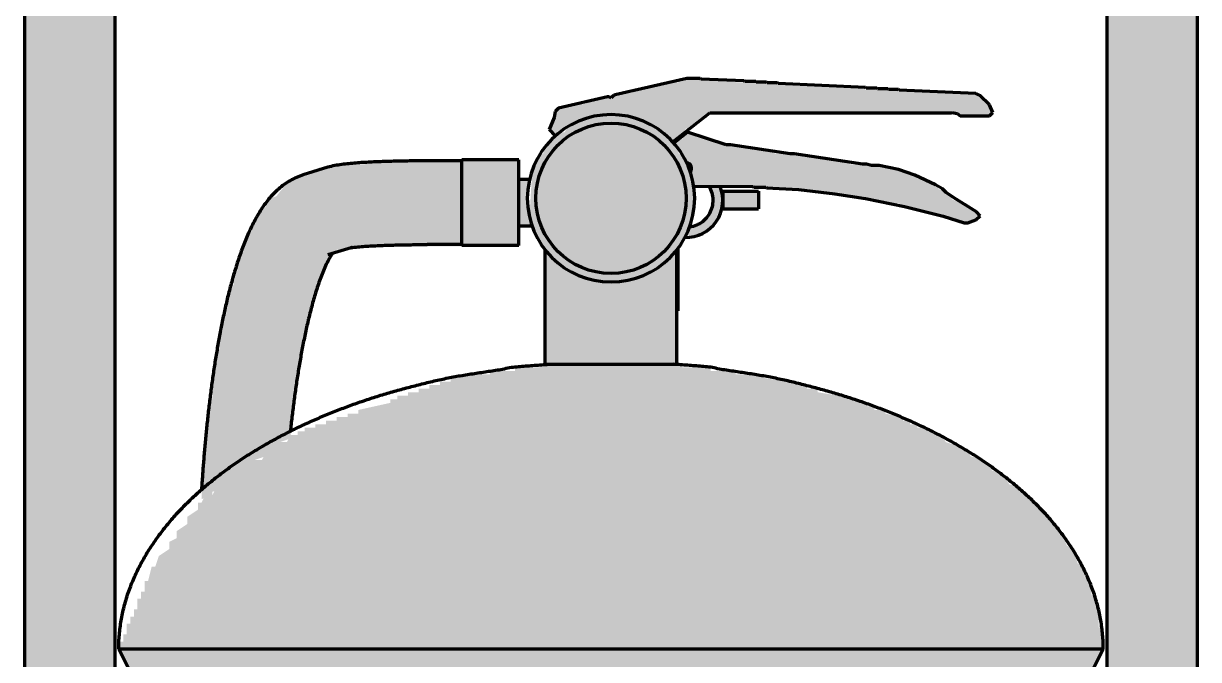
# Model space of a CAD drawing. Header units: millimetres. Extents: x 0 to 420, y 0 to 297.
# Drawn here: x 76.5 to 109.5, y 213.14 to 231 of the extents above; entities that cross this region are included whole.
import ezdxf

# ---------------------------------------------------------------- set-up
doc = ezdxf.new("R2010")
doc.units = ezdxf.units.MM
doc.layers.add('01-VISIBLE', color=7, linetype='CONTINUOUS', lineweight=70)
doc.layers.add('13-GRAFICA', color=30, linetype='CONTINUOUS', lineweight=18)

msp = doc.modelspace()

# ---------------------------------------------------------------- hatches: boundary and pattern name
at = {"layer": '13-GRAFICA', "true_color": 0xb21820}
h = msp.add_hatch(color=7, dxfattribs=at)
h.dxf.hatch_style = 1
h.paths.add_polyline_path([(76.5, 200.25), (76.5, 250.95), (76.6, 250.95), (76.6, 251.75), (76.7, 251.75), (76.8, 253.15), (76.9, 253.15), (76.9, 253.35), (77, 253.35), (77, 253.65), (77.1, 253.65), (77.1, 253.85), (77.2, 253.85), (77.2, 254.15), (77.3, 254.15), (77.3, 254.35), (77.4, 254.35), (77.4, 254.65), (77.5, 254.65), (77.5, 254.85), (77.6, 254.85), (77.6, 255.15), (77.7, 255.15), (77.8, 255.45), (78.1, 255.65), (78.1, 255.85), (78.2, 255.85), (78.3, 256.15), (78.6, 256.35), (78.6, 256.55), (78.9, 256.75), (78.9, 256.95), (79, 256.95), (79.5, 257.55), (79.7, 257.55), (80.2, 258.15), (80.4, 258.15), (80.8, 258.65), (81, 258.65), (81.1, 258.85), (81.3, 258.85), (81.3, 258.95), (81.5, 258.95), (81.5, 259.05), (81.7, 259.05), (81.7, 259.15), (82.3, 259.35), (82.4, 259.55), (82.6, 259.55), (82.6, 259.65), (82.8, 259.65), (82.8, 259.75), (83, 259.75), (83, 259.85), (83.7, 259.95), (83.7, 260.05), (84, 260.05), (84, 260.15), (84.3, 260.15), (84.3, 260.25), (84.6, 260.25), (84.6, 260.35), (85, 260.35), (85, 260.45), (85.3, 260.45), (85.3, 260.55), (86.3, 260.55), (86.3, 260.65), (87.3, 260.65), (87.3, 260.75), (98.7, 260.75), (98.7, 260.65), (100.7, 260.55), (100.7, 260.45), (101, 260.45), (101, 260.35), (101.4, 260.35), (101.4, 260.25), (101.7, 260.25), (101.7, 260.15), (102, 260.15), (102, 260.05), (102.3, 260.05), (102.3, 259.95), (103, 259.85), (103, 259.75), (103.6, 259.55), (103.7, 259.35), (103.9, 259.35), (103.9, 259.25), (104.1, 259.25), (104.1, 259.15), (104.3, 259.15), (104.3, 259.05), (104.9, 258.85), (105, 258.65), (105.2, 258.65), (105.6, 258.15), (105.8, 258.15), (106.3, 257.55), (106.5, 257.55), (106.5, 257.45), (107.1, 256.95), (107.1, 256.75), (107.4, 256.55), (107.4, 256.35), (107.7, 256.15), (107.7, 255.95), (107.9, 255.85), (107.9, 255.65), (108, 255.65), (108, 255.55), (108.2, 255.45), (108.2, 255.25), (108.4, 255.15), (108.4, 254.85), (108.5, 254.85), (108.5, 254.65), (108.6, 254.65), (108.6, 254.35), (108.7, 254.35), (108.8, 253.85), (108.9, 253.85), (108.9, 253.65), (109, 253.65), (109, 253.35), (109.1, 253.35), (109.1, 253.15), (109.2, 253.15), (109.2, 252.45), (109.3, 252.45), (109.3, 251.75), (109.4, 251.75), (109.4, 250.95), (109.5, 250.95), (109.5, 200.25), (109.3, 200.25), (109.2, 200.05), (109, 200.05), (108.9, 199.85), (108.7, 199.85), (108.6, 199.65), (108.4, 199.65), (108.3, 199.45), (108.1, 199.45), (108, 199.25), (107.8, 199.25), (107.7, 199.05), (107.5, 199.05), (107.4, 198.85), (107.2, 198.85), (107.2, 192.75), (106.8, 192.75), (106.8, 198.85), (106.9, 198.85), (106.9, 251.35), (106.8, 251.35), (106.7, 252.55), (106.6, 252.55), (106.6, 252.85), (106.5, 252.85), (106.5, 253.05), (106.4, 253.05), (106.4, 253.35), (106.3, 253.35), (106.3, 253.55), (106.2, 253.55), (106.1, 254.05), (105.8, 254.25), (105.8, 254.45), (105.7, 254.45), (105.6, 254.75), (105.3, 254.95), (105.3, 255.15), (105.2, 255.15), (104.5, 255.95), (104.3, 255.95), (103.8, 256.55), (103.6, 256.55), (103.6, 256.65), (103.2, 256.75), (103.1, 256.95), (102.9, 256.95), (102.9, 257.05), (102.7, 257.05), (102.7, 257.15), (102.5, 257.15), (102.5, 257.25), (102.3, 257.25), (102.3, 257.35), (102.1, 257.35), (102.1, 257.45), (101.9, 257.45), (101.9, 257.55), (101.6, 257.55), (101.6, 257.65), (101.2, 257.65), (101.2, 257.75), (100.9, 257.75), (100.9, 257.85), (100.6, 257.85), (100.6, 257.95), (100.2, 257.95), (100.2, 258.05), (98.3, 258.15), (98.3, 258.25), (87.7, 258.25), (87.7, 258.15), (85.8, 258.05), (85.8, 257.95), (85.4, 257.95), (85.4, 257.85), (85.1, 257.85), (85.1, 257.75), (84.8, 257.75), (84.8, 257.65), (84.1, 257.55), (84.1, 257.45), (83.9, 257.45), (83.9, 257.35), (83.7, 257.35), (83.7, 257.25), (83.5, 257.25), (83.5, 257.15), (82.9, 256.95), (82.8, 256.75), (82.2, 256.55), (81.7, 255.95), (81.5, 255.95), (81.5, 255.85), (80.7, 255.15), (80.7, 254.95), (80.4, 254.75), (80.4, 254.55), (80.2, 254.45), (80.2, 254.25), (79.9, 254.05), (79.8, 253.55), (79.7, 253.55), (79.7, 253.35), (79.6, 253.35), (79.6, 253.05), (79.5, 253.05), (79.5, 252.85), (79.4, 252.85), (79.3, 252.15), (79.2, 252.15), (79.2, 251.35), (79.1, 251.35), (79.1, 198.85), (79.2, 198.85), (79.2, 192.75), (78.8, 192.75), (78.8, 198.85), (78.6, 198.85), (78.5, 199.05), (78.3, 199.05), (78.2, 199.25), (78, 199.25), (77.9, 199.45), (77.7, 199.45), (77.6, 199.65), (77.4, 199.65), (77.3, 199.85), (77.1, 199.85), (77, 200.05), (76.8, 200.05), (76.7, 200.25)])
h = msp.add_hatch(color=7, dxfattribs=at)
h.dxf.hatch_style = 1
h.paths.add_polyline_path([(94.9, 227.75), (94.7, 227.65), (94.7, 227.75), (94.6, 227.75), (94.5, 227.95), (94.3, 227.95), (94.2, 228.15), (94, 228.15), (94, 228.25), (93.8, 228.25), (93.8, 228.35), (93.4, 228.35), (93.4, 228.45), (92.2, 228.35), (92.2, 228.25), (91.8, 228.15), (91.8, 228.05), (91.5, 227.95), (91.5, 227.85), (91.3, 227.95), (91.3, 228.25), (91.4, 228.25), (91.4, 228.55), (91.5, 228.55), (91.5, 228.65), (92.3, 228.75), (92.3, 228.85), (92.7, 228.85), (92.7, 228.95), (93.1, 228.95), (93.1, 229.05), (93.6, 229.05), (93.6, 229.15), (94, 229.15), (94, 229.25), (94.4, 229.25), (94.4, 229.35), (94.9, 229.35), (94.9, 229.45), (96.5, 229.45), (96.5, 229.35), (98.1, 229.35), (98.1, 229.25), (100.1, 229.25), (100.1, 229.15), (103.3, 229.05), (103.3, 228.95), (103.7, 228.65), (103.7, 228.45), (95.7, 228.45), (95.7, 228.35), (95.5, 228.35), (95.3, 228.05), (95.1, 228.05)])
at = {"layer": '13-GRAFICA', "true_color": 0xffffff}
h = msp.add_hatch(color=7, dxfattribs=at)
h.dxf.hatch_style = 1
h.paths.add_polyline_path([(90.7, 225.45), (90.8, 227.05), (90.9, 227.05), (90.9, 227.25), (91.1, 227.35), (91.1, 227.55), (91.2, 227.55), (91.5, 227.95), (91.7, 227.95), (91.8, 228.15), (92, 228.15), (92, 228.25), (92.2, 228.25), (92.2, 228.35), (93.4, 228.45), (93.4, 228.35), (93.8, 228.35), (93.8, 228.25), (94.2, 228.15), (94.3, 227.95), (94.5, 227.95), (94.5, 227.85), (94.9, 227.55), (94.9, 227.35), (95.1, 227.25), (95.2, 226.75), (95.3, 226.75), (95.3, 225.45), (95.2, 225.45), (95.2, 225.15), (95.1, 225.15), (95, 224.75), (94.9, 224.75), (94.4, 224.15), (94.2, 224.15), (94.1, 223.95), (93.8, 223.95), (93.8, 223.85), (93.5, 223.85), (93.5, 223.75), (92.5, 223.75), (92.5, 223.85), (91.9, 223.95), (91.8, 224.15), (91.6, 224.15), (91.6, 224.25), (91, 224.75), (91, 224.95), (90.9, 224.95), (90.9, 225.15), (90.8, 225.15), (90.8, 225.45)])
at = {"layer": '13-GRAFICA', "true_color": 0xb21820}
h = msp.add_hatch(color=7, dxfattribs=at)
h.dxf.hatch_style = 1
h.paths.add_polyline_path([(95.3, 226.75), (95.2, 226.75), (95.3, 226.95), (95.1, 227.05), (95.1, 227.25), (95, 227.25), (94.9, 227.55), (94.8, 227.55), (94.8, 227.75), (95, 227.75), (95.1, 227.95), (95.6, 227.85), (95.6, 227.75), (95.9, 227.75), (95.9, 227.65), (96.2, 227.65), (96.2, 227.55), (97, 227.55), (97, 227.45), (97.6, 227.45), (97.6, 227.35), (98.4, 227.35), (98.4, 227.25), (99.1, 227.25), (99.1, 227.15), (99.7, 227.15), (99.7, 227.05), (101.1, 226.95), (101.1, 226.85), (101.4, 226.85), (101.4, 226.75), (101.6, 226.75), (101.6, 226.65), (101.8, 226.65), (101.8, 226.55), (102.1, 226.55), (102.2, 226.35), (102.4, 226.35), (102.6, 226.05), (103, 225.95), (103, 225.85), (103.3, 225.75), (103.4, 225.55), (103.3, 225.55), (103.3, 225.45), (102.6, 225.45), (102.6, 225.55), (101.9, 225.65), (101.9, 225.75), (101.5, 225.75), (101.5, 225.85), (101.1, 225.85), (101.1, 225.95), (100.6, 225.95), (100.6, 226.05), (100.1, 226.05), (100.1, 226.15), (99.4, 226.15), (99.4, 226.25), (98.6, 226.25), (98.6, 226.35), (95.3, 226.45)])
at = {"layer": '13-GRAFICA', "true_color": 0x202020}
h = msp.add_hatch(color=7, dxfattribs=at)
h.dxf.hatch_style = 1
h.paths.add_polyline_path([(81.8, 217.75), (81.5, 217.65), (81.6, 219.65), (81.7, 219.65), (81.7, 220.45), (81.8, 220.45), (81.9, 221.85), (82, 221.85), (82, 222.35), (82.1, 222.35), (82.1, 222.85), (82.2, 222.85), (82.2, 223.35), (82.3, 223.35), (82.3, 223.65), (82.4, 223.65), (82.4, 224.05), (82.5, 224.05), (82.7, 224.95), (82.8, 224.95), (82.8, 225.15), (82.9, 225.15), (83.1, 225.75), (83.3, 225.85), (83.3, 226.05), (83.6, 226.15), (84, 226.65), (84.5, 226.75), (84.5, 226.85), (84.8, 226.85), (84.8, 226.95), (85.2, 226.95), (85.2, 227.05), (86.1, 227.05), (86.1, 227.15), (88.8, 227.15), (88.8, 224.75), (85.7, 224.75), (85.7, 224.65), (85.3, 224.65), (85.3, 224.55), (85.1, 224.45), (84.9, 223.85), (84.8, 223.85), (84.8, 223.55), (84.7, 223.55), (84.7, 223.25), (84.6, 223.25), (84.6, 222.85), (84.5, 222.85), (84.5, 222.45), (84.4, 222.45), (84.3, 221.35), (84.2, 221.35), (84.2, 220.75), (84.1, 220.75), (84, 219.35), (83.7, 219.25), (83.5, 218.95), (83.3, 218.95), (83.3, 218.85), (83, 218.75), (82.8, 218.45), (82.6, 218.45), (82.5, 218.25), (82.3, 218.25), (82.1, 217.95), (81.8, 217.85)])
at = {"layer": '13-GRAFICA', "true_color": 0xcba23e}
h = msp.add_hatch(color=7, dxfattribs=at)
h.dxf.hatch_style = 1
h.paths.add_polyline_path([(88.8, 224.75), (88.8, 227.15), (90.4, 227.15), (90.4, 224.75)])
h = msp.add_hatch(color=7, dxfattribs=at)
h.dxf.hatch_style = 1
h.paths.add_polyline_path([(90.4, 225.35), (90.4, 226.65), (90.7, 226.65), (90.7, 225.45), (90.8, 225.45), (90.8, 225.35)])
at = {"layer": '13-GRAFICA', "true_color": 0xd6d9de}
h = msp.add_hatch(color=7, dxfattribs=at)
h.dxf.hatch_style = 1
h.paths.add_polyline_path([(95.1, 225.15), (95.8, 225.65), (95.8, 225.95), (95.9, 225.95), (95.8, 226.45), (96.1, 226.45), (96.1, 225.65), (96, 225.65), (96, 225.45), (95.9, 225.45), (95.7, 225.15), (95.5, 225.15), (95.5, 225.05), (95.1, 225.05)])
at = {"layer": '13-GRAFICA', "true_color": 0xffd200}
h = msp.add_hatch(color=7, dxfattribs=at)
h.dxf.hatch_style = 1
h.paths.add_polyline_path([(96.1, 225.75), (96.1, 226.25), (97.1, 226.25), (97.1, 225.75)])
at = {"layer": '13-GRAFICA', "true_color": 0xb21820}
h = msp.add_hatch(color=7, dxfattribs=at)
h.dxf.hatch_style = 1
h.paths.add_polyline_path([(94.9, 221.45), (91.1, 221.45), (91.1, 224.65), (91.2, 224.65), (91.6, 224.15), (91.8, 224.15), (91.9, 223.95), (92.2, 223.95), (92.2, 223.85), (92.5, 223.85), (92.5, 223.75), (93.5, 223.75), (93.5, 223.85), (94.1, 223.95), (94.2, 224.15), (94.4, 224.15), (94.4, 224.25), (94.9, 224.65)])
h = msp.add_hatch(color=7, dxfattribs=at)
h.dxf.hatch_style = 1
h.paths.add_polyline_path([(79.4, 212.85), (79.3, 213.25), (79.2, 213.25), (79.2, 213.65), (79.3, 213.65), (79.3, 213.85), (79.4, 213.85), (79.4, 214.15), (79.5, 214.15), (79.5, 214.35), (79.6, 214.35), (79.6, 214.55), (79.7, 214.55), (79.7, 214.85), (79.8, 214.85), (79.8, 215.05), (79.9, 215.05), (79.9, 215.35), (80, 215.35), (80.1, 215.75), (80.2, 215.75), (80.3, 216.05), (80.6, 216.25), (80.6, 216.45), (80.8, 216.55), (80.8, 216.75), (81.1, 216.95), (81.1, 217.15), (81.4, 217.35), (81.4, 217.55), (81.5, 217.55), (81.6, 217.75), (81.8, 217.75), (81.9, 217.95), (82.1, 217.95), (82.3, 218.25), (82.5, 218.25), (82.6, 218.45), (82.8, 218.45), (83, 218.75), (83.2, 218.75), (83.3, 218.95), (83.5, 218.95), (83.7, 219.25), (83.9, 219.25), (84, 219.45), (84.2, 219.45), (84.2, 219.55), (84.4, 219.55), (84.4, 219.65), (84.7, 219.65), (84.7, 219.75), (85, 219.75), (85, 219.85), (85.3, 219.85), (85.3, 219.95), (85.6, 219.95), (85.6, 220.05), (85.9, 220.05), (85.9, 220.15), (86.8, 220.35), (86.8, 220.45), (87, 220.45), (87, 220.55), (87.3, 220.55), (87.3, 220.65), (87.6, 220.65), (87.6, 220.75), (87.9, 220.75), (87.9, 220.85), (88.2, 220.85), (88.2, 220.95), (88.5, 220.95), (88.5, 221.05), (88.8, 221.05), (88.8, 221.15), (89.6, 221.15), (89.6, 221.25), (90.3, 221.25), (90.3, 221.35), (91, 221.35), (91, 221.45), (95, 221.45), (95, 221.35), (95.8, 221.35), (95.8, 221.25), (96.5, 221.25), (96.5, 221.15), (97.3, 221.15), (97.3, 221.05), (98.5, 220.85), (98.5, 220.75), (98.8, 220.75), (98.8, 220.65), (100, 220.45), (100, 220.35), (100.2, 220.35), (100.2, 220.25), (100.4, 220.25), (100.4, 220.15), (100.7, 220.15), (100.7, 220.05), (101.2, 219.95), (101.2, 219.85), (101.4, 219.85), (101.4, 219.75), (101.6, 219.75), (101.6, 219.65), (101.9, 219.65), (101.9, 219.55), (102.3, 219.45), (102.4, 219.25), (103, 219.05), (103.1, 218.85), (103.5, 218.75), (103.7, 218.45), (103.9, 218.45), (104.2, 218.05), (104.4, 218.05), (104.4, 217.95), (105.6, 216.85), (105.6, 216.65), (105.7, 216.65), (105.8, 216.35), (106, 216.25), (106.1, 215.85), (106.3, 215.75), (106.3, 215.45), (106.4, 215.45), (106.5, 214.95), (106.6, 214.95), (106.6, 214.65), (106.7, 214.65), (106.7, 214.05), (106.8, 214.05), (106.8, 213.25), (106.7, 213.25), (106.6, 212.85)])

# ---------------------------------------------------------------- linework, layer by layer
at = {"layer": '01-VISIBLE'}
for p, q in [((76.535, 200.3), (76.535, 241.212)), ((79.075, 200.3), (79.075, 241.212)), ((106.925, 241.212), (106.925, 200.3)), ((109.465, 241.212), (109.465, 200.3)), ((95.134, 229.456), (93.119, 228.999)), ((95.506, 229.456), (95.134, 229.456)), ((95.523, 229.439), (95.506, 229.456)), ((96.742, 229.388), (95.523, 229.439)), ((96.759, 229.372), (96.742, 229.388)), ((97.064, 229.372), (96.759, 229.372)), ((97.081, 229.355), (97.064, 229.372)), ((97.369, 229.355), (97.081, 229.355)), ((97.386, 229.338), (97.369, 229.355)), ((97.674, 229.338), (97.386, 229.338)), ((97.691, 229.321), (97.674, 229.338)), ((100.146, 229.202), (97.691, 229.321)), ((100.163, 229.185), (100.146, 229.202)), ((100.468, 229.185), (100.163, 229.185)), ((100.485, 229.168), (100.468, 229.185)), ((100.772, 229.168), (100.485, 229.168)), ((100.789, 229.151), (100.772, 229.168)), ((101.077, 229.151), (100.789, 229.151)), ((101.094, 229.134), (101.077, 229.151)), ((103.245, 229.033), (101.094, 229.134)), ((103.363, 228.982), (103.245, 229.033)), ((92.898, 228.948), (91.527, 228.626)), ((92.949, 228.948), (92.898, 228.948)), ((93, 228.914), (92.949, 228.948)), ((93.068, 228.982), (93, 228.914)), ((93.119, 228.999), (93.068, 228.982)), ((103.626, 228.72), (103.363, 228.982)), ((103.727, 228.499), (103.626, 228.72)), ((91.4, 228.364), (91.264, 228.025)), ((91.434, 228.533), (91.4, 228.364)), ((91.527, 228.626), (91.434, 228.533)), ((94.733, 227.683), (95.777, 228.491)), ((95.777, 228.491), (102.55, 228.491)), ((102.55, 228.491), (102.584, 228.508)), ((102.584, 228.508), (102.72, 228.474)), ((102.72, 228.474), (102.804, 228.406)), ((102.804, 228.406), (103.634, 228.406)), ((103.634, 228.406), (103.727, 228.499)), ((91.264, 228.025), (91.43, 227.844)), ((95.151, 227.949), (94.767, 227.644)), ((96.234, 227.594), (95.151, 227.949)), ((96.353, 227.594), (96.234, 227.594)), ((98.029, 227.34), (96.353, 227.594)), ((88.81, 227.145), (87.839, 227.145)), ((90.41, 227.17), (88.81, 227.17)), ((98.148, 227.34), (98.029, 227.34)), ((100.061, 227.052), (98.148, 227.34)), ((100.18, 227.052), (100.061, 227.052)), ((100.315, 227.018), (100.18, 227.052)), ((85.045, 226.964), (84.352, 226.749)), ((100.535, 227.018), (100.315, 227.018)), ((101.077, 226.899), (100.535, 227.018)), ((101.534, 226.747), (101.077, 226.899)), ((102.11, 226.476), (101.534, 226.747)), ((90.711, 226.625), (90.41, 226.625)), ((95.325, 226.435), (96.996, 226.425)), ((96.996, 226.425), (97.013, 226.408)), ((97.013, 226.408), (97.352, 226.408)), ((97.352, 226.408), (97.369, 226.391)), ((97.369, 226.391), (98.266, 226.34)), ((102.313, 226.357), (102.11, 226.476)), ((96.14, 226.295), (97.14, 226.295)), ((98.266, 226.34), (99.282, 226.222)), ((99.282, 226.222), (100.146, 226.086)), ((100.146, 226.086), (101.247, 225.866)), ((102.415, 226.256), (102.313, 226.357)), ((102.618, 226.12), (102.415, 226.256)), ((103.262, 225.714), (102.618, 226.12)), ((96.14, 225.795), (97.14, 225.795)), ((101.247, 225.866), (102.33, 225.595)), ((102.33, 225.595), (102.923, 225.409)), ((102.923, 225.409), (103.025, 225.409)), ((103.025, 225.409), (103.245, 225.494)), ((103.245, 225.494), (103.372, 225.604)), ((103.372, 225.604), (103.262, 225.714)), ((90.783, 225.315), (90.41, 225.315)), ((88.81, 224.795), (87.839, 224.795)), ((90.41, 224.77), (88.81, 224.77)), ((85.706, 224.708), (85.046, 224.504)), ((91.15, 221.435), (91.15, 224.646)), ((94.85, 221.435), (94.85, 224.646)), ((94.853, 222.935), (94.853, 224.65)), ((94.873, 224.676), (94.873, 222.935)), ((94.873, 222.935), (94.853, 222.935)), ((79.495, 212.8), (79.175, 213.44)), ((106.505, 212.8), (106.825, 213.44))]:
    msp.add_line(p, q, dxfattribs=at)
for points in [[(87.839, 227.145), (87.789, 227.145), (87.739, 227.145), (87.689, 227.145), (87.639, 227.145), (87.588, 227.144), (87.538, 227.144), (87.488, 227.144), (87.438, 227.143), (87.388, 227.143), (87.338, 227.142), (87.288, 227.141), (87.238, 227.141), (87.188, 227.14), (87.138, 227.139), (87.088, 227.138), (87.037, 227.137), (86.987, 227.136), (86.937, 227.135), (86.887, 227.133), (86.837, 227.132), (86.787, 227.131), (86.737, 227.129), (86.687, 227.128), (86.637, 227.126), (86.587, 227.124), (86.537, 227.122), (86.487, 227.12), (86.437, 227.118), (86.386, 227.116), (86.336, 227.114), (86.286, 227.111), (86.236, 227.109), (86.186, 227.106), (86.136, 227.104), (86.086, 227.101), (86.036, 227.098), (85.986, 227.095), (85.936, 227.091), (85.886, 227.088), (85.836, 227.084), (85.786, 227.08), (85.737, 227.076), (85.687, 227.071), (85.637, 227.066), (85.587, 227.061), (85.537, 227.056), (85.487, 227.05), (85.438, 227.044), (85.388, 227.037), (85.339, 227.029), (85.289, 227.021), (85.24, 227.012), (85.191, 227.002), (85.142, 226.99), (85.094, 226.978), (85.045, 226.964)], [(88.81, 224.77), (88.81, 224.82), (88.81, 224.87), (88.81, 224.92), (88.81, 224.97), (88.81, 225.02), (88.81, 225.07), (88.81, 225.12), (88.81, 225.17), (88.81, 225.22), (88.81, 225.27), (88.81, 225.32), (88.81, 225.37), (88.81, 225.42), (88.81, 225.47), (88.81, 225.52), (88.81, 225.57), (88.81, 225.62), (88.81, 225.67), (88.81, 225.72), (88.81, 225.77), (88.81, 225.82), (88.81, 225.87), (88.81, 225.92), (88.81, 225.97), (88.81, 226.02), (88.81, 226.07), (88.81, 226.12), (88.81, 226.17), (88.81, 226.22), (88.81, 226.27), (88.81, 226.32), (88.81, 226.37), (88.81, 226.42), (88.81, 226.47), (88.81, 226.52), (88.81, 226.57), (88.81, 226.62), (88.81, 226.67), (88.81, 226.72), (88.81, 226.77), (88.81, 226.82), (88.81, 226.87), (88.81, 226.92), (88.81, 226.97), (88.81, 227.02), (88.81, 227.07), (88.81, 227.12), (88.81, 227.17)], [(90.41, 224.77), (90.41, 224.82), (90.41, 224.87), (90.41, 224.92), (90.41, 224.97), (90.41, 225.02), (90.41, 225.07), (90.41, 225.12), (90.41, 225.17), (90.41, 225.22), (90.41, 225.27), (90.41, 225.32), (90.41, 225.37), (90.41, 225.42), (90.41, 225.47), (90.41, 225.52), (90.41, 225.57), (90.41, 225.62), (90.41, 225.67), (90.41, 225.72), (90.41, 225.77), (90.41, 225.82), (90.41, 225.87), (90.41, 225.92), (90.41, 225.97), (90.41, 226.02), (90.41, 226.07), (90.41, 226.12), (90.41, 226.17), (90.41, 226.22), (90.41, 226.27), (90.41, 226.32), (90.41, 226.37), (90.41, 226.42), (90.41, 226.47), (90.41, 226.52), (90.41, 226.57), (90.41, 226.62), (90.41, 226.67), (90.41, 226.72), (90.41, 226.77), (90.41, 226.82), (90.41, 226.87), (90.41, 226.92), (90.41, 226.97), (90.41, 227.02), (90.41, 227.07), (90.41, 227.12), (90.41, 227.17)], [(84.352, 226.749), (84.304, 226.734), (84.257, 226.717), (84.211, 226.699), (84.165, 226.679), (84.119, 226.658), (84.074, 226.636), (84.03, 226.613), (83.986, 226.589), (83.943, 226.563), (83.901, 226.536), (83.859, 226.508), (83.818, 226.479), (83.778, 226.45), (83.739, 226.419), (83.7, 226.387), (83.662, 226.354), (83.625, 226.321), (83.588, 226.286), (83.553, 226.251), (83.518, 226.216), (83.483, 226.179), (83.45, 226.142), (83.417, 226.104), (83.385, 226.066), (83.353, 226.027), (83.322, 225.987), (83.292, 225.947), (83.263, 225.907), (83.234, 225.866), (83.206, 225.825), (83.178, 225.783), (83.151, 225.741), (83.124, 225.698), (83.098, 225.656), (83.073, 225.613), (83.048, 225.569), (83.023, 225.525), (82.999, 225.482), (82.976, 225.437), (82.953, 225.393), (82.93, 225.348), (82.908, 225.303), (82.886, 225.258), (82.864, 225.213), (82.843, 225.168), (82.823, 225.122), (82.802, 225.076), (82.783, 225.03), (82.763, 224.984), (82.744, 224.938), (82.725, 224.892), (82.706, 224.845), (82.688, 224.799), (82.67, 224.752), (82.652, 224.705), (82.634, 224.658), (82.617, 224.611), (82.6, 224.564), (82.584, 224.517), (82.567, 224.469), (82.551, 224.422), (82.535, 224.375), (82.519, 224.327), (82.504, 224.279), (82.489, 224.232), (82.474, 224.184), (82.459, 224.136), (82.444, 224.088), (82.43, 224.04), (82.415, 223.992), (82.401, 223.944), (82.387, 223.896), (82.374, 223.848), (82.36, 223.8), (82.347, 223.752), (82.334, 223.703), (82.321, 223.655), (82.308, 223.606), (82.295, 223.558), (82.283, 223.51), (82.27, 223.461), (82.258, 223.412), (82.246, 223.364), (82.234, 223.315), (82.223, 223.267), (82.211, 223.218), (82.199, 223.169), (82.188, 223.12), (82.177, 223.072), (82.166, 223.023), (82.155, 222.974), (82.144, 222.925), (82.133, 222.876), (82.123, 222.827), (82.112, 222.778), (82.102, 222.729), (82.092, 222.68), (82.082, 222.631), (82.072, 222.582), (82.062, 222.533), (82.052, 222.484), (82.042, 222.435), (82.033, 222.385), (82.024, 222.336), (82.014, 222.287), (82.005, 222.238), (81.996, 222.189), (81.987, 222.139), (81.978, 222.09), (81.969, 222.041), (81.96, 221.991), (81.952, 221.942), (81.943, 221.893), (81.935, 221.843), (81.926, 221.794), (81.918, 221.745), (81.91, 221.695), (81.902, 221.646), (81.894, 221.596), (81.886, 221.547), (81.878, 221.498), (81.871, 221.448), (81.863, 221.399), (81.855, 221.349), (81.848, 221.3), (81.84, 221.25), (81.833, 221.201), (81.826, 221.151), (81.819, 221.101), (81.812, 221.052), (81.805, 221.002), (81.798, 220.953), (81.791, 220.903), (81.784, 220.853), (81.777, 220.804), (81.771, 220.754), (81.764, 220.705), (81.758, 220.655), (81.751, 220.605), (81.745, 220.556), (81.739, 220.506), (81.733, 220.456), (81.726, 220.406), (81.72, 220.357), (81.714, 220.307), (81.709, 220.257), (81.703, 220.208), (81.697, 220.158), (81.691, 220.108), (81.686, 220.058), (81.68, 220.009), (81.674, 219.959), (81.669, 219.909), (81.664, 219.859), (81.658, 219.81), (81.653, 219.76), (81.648, 219.71), (81.643, 219.66), (81.638, 219.61), (81.633, 219.56), (81.628, 219.511), (81.623, 219.461), (81.618, 219.411), (81.613, 219.361), (81.609, 219.311), (81.604, 219.261), (81.599, 219.212), (81.595, 219.162), (81.59, 219.112), (81.586, 219.062), (81.582, 219.012), (81.577, 218.962), (81.573, 218.912), (81.569, 218.862), (81.565, 218.812), (81.561, 218.763), (81.557, 218.713), (81.553, 218.663), (81.549, 218.613), (81.545, 218.563), (81.541, 218.513), (81.537, 218.463), (81.534, 218.413), (81.53, 218.363), (81.527, 218.313), (81.523, 218.263), (81.52, 218.213), (81.516, 218.163), (81.513, 218.113), (81.509, 218.063), (81.506, 218.013), (81.503, 217.963), (81.5, 217.913)], [(95.748, 226.432), (95.773, 226.389), (95.795, 226.343), (95.814, 226.297), (95.829, 226.249), (95.842, 226.201), (95.851, 226.151), (95.857, 226.101), (95.86, 226.051), (95.859, 226.001), (95.855, 225.951), (95.848, 225.901), (95.838, 225.852), (95.824, 225.804), (95.807, 225.757), (95.787, 225.711), (95.764, 225.666), (95.738, 225.623), (95.71, 225.582), (95.679, 225.542), (95.645, 225.505), (95.609, 225.47), (95.57, 225.438), (95.53, 225.408), (95.487, 225.381), (95.443, 225.357), (95.398, 225.336), (95.351, 225.318), (95.303, 225.303), (95.254, 225.291), (95.205, 225.282)], [(96.14, 226.295), (96.14, 226.245), (96.14, 226.195), (96.14, 226.145), (96.14, 226.095), (96.14, 226.045), (96.14, 225.995), (96.14, 225.945), (96.14, 225.895), (96.14, 225.845), (96.14, 225.795)], [(97.14, 226.295), (97.14, 226.245), (97.14, 226.195), (97.14, 226.145), (97.14, 226.095), (97.14, 226.045), (97.14, 225.995), (97.14, 225.945), (97.14, 225.895), (97.14, 225.845), (97.14, 225.795)], [(85.692, 224.706), (85.741, 224.713), (85.791, 224.72), (85.841, 224.725), (85.89, 224.73), (85.94, 224.735), (85.99, 224.739), (86.04, 224.743), (86.09, 224.746), (86.14, 224.75), (86.189, 224.753), (86.239, 224.756), (86.289, 224.759), (86.339, 224.761), (86.389, 224.764), (86.439, 224.766), (86.489, 224.768), (86.539, 224.771), (86.589, 224.773), (86.639, 224.774), (86.689, 224.776), (86.739, 224.778), (86.789, 224.78), (86.839, 224.781), (86.889, 224.783), (86.939, 224.784), (86.989, 224.785), (87.039, 224.786), (87.089, 224.787), (87.139, 224.788), (87.189, 224.789), (87.239, 224.79), (87.289, 224.791), (87.339, 224.792), (87.389, 224.792), (87.439, 224.793), (87.489, 224.794), (87.539, 224.794), (87.589, 224.794), (87.639, 224.795), (87.689, 224.795), (87.739, 224.795), (87.789, 224.795), (87.839, 224.795)], [(85.178, 224.545), (85.149, 224.504), (85.122, 224.462), (85.097, 224.418), (85.072, 224.375), (85.049, 224.331), (85.026, 224.286), (85.004, 224.241), (84.983, 224.195), (84.962, 224.15), (84.942, 224.104), (84.923, 224.058), (84.904, 224.011), (84.885, 223.965), (84.867, 223.918), (84.849, 223.871), (84.832, 223.824), (84.815, 223.777), (84.798, 223.73), (84.782, 223.683), (84.766, 223.635), (84.75, 223.587), (84.735, 223.54), (84.719, 223.492), (84.704, 223.444), (84.69, 223.396), (84.675, 223.348), (84.661, 223.3), (84.647, 223.252), (84.634, 223.204), (84.62, 223.156), (84.607, 223.107), (84.594, 223.059), (84.581, 223.01), (84.568, 222.962), (84.556, 222.913), (84.544, 222.865), (84.532, 222.816), (84.52, 222.768), (84.508, 222.719), (84.496, 222.67), (84.485, 222.621), (84.473, 222.573), (84.462, 222.524), (84.451, 222.475), (84.44, 222.426), (84.43, 222.377), (84.419, 222.328), (84.409, 222.279), (84.398, 222.23), (84.388, 222.181), (84.378, 222.132), (84.368, 222.083), (84.359, 222.033), (84.349, 221.984), (84.339, 221.935), (84.33, 221.886), (84.321, 221.837), (84.311, 221.787), (84.302, 221.738), (84.293, 221.689), (84.285, 221.639), (84.276, 221.59), (84.267, 221.541), (84.259, 221.491), (84.25, 221.442), (84.242, 221.393), (84.234, 221.343), (84.226, 221.294), (84.218, 221.244), (84.21, 221.195), (84.202, 221.145), (84.194, 221.096), (84.186, 221.046), (84.179, 220.997), (84.171, 220.947), (84.164, 220.898), (84.157, 220.848), (84.149, 220.798), (84.142, 220.749), (84.135, 220.699), (84.128, 220.65), (84.121, 220.6), (84.115, 220.55), (84.108, 220.501), (84.101, 220.451), (84.095, 220.401), (84.088, 220.352), (84.082, 220.302), (84.075, 220.252), (84.069, 220.203), (84.063, 220.153), (84.057, 220.103), (84.051, 220.053), (84.045, 220.004), (84.039, 219.954), (84.033, 219.904), (84.027, 219.854), (84.022, 219.804), (84.016, 219.755), (84.011, 219.705), (84.005, 219.655), (84, 219.605), (83.995, 219.555)], [(85.739, 224.719), (85.732, 224.716), (85.724, 224.714), (85.716, 224.712), (85.708, 224.709), (85.7, 224.708), (85.692, 224.706)], [(79.175, 213.44), (79.175, 213.49), (79.176, 213.54), (79.177, 213.59), (79.179, 213.64), (79.181, 213.691), (79.184, 213.741), (79.188, 213.791), (79.192, 213.841), (79.196, 213.89), (79.201, 213.94), (79.207, 213.99), (79.213, 214.04), (79.22, 214.09), (79.227, 214.139), (79.235, 214.189), (79.243, 214.238), (79.252, 214.287), (79.261, 214.337), (79.271, 214.386), (79.281, 214.435), (79.292, 214.484), (79.303, 214.533), (79.315, 214.582), (79.327, 214.63), (79.339, 214.679), (79.353, 214.727), (79.366, 214.775), (79.38, 214.823), (79.395, 214.871), (79.41, 214.919), (79.425, 214.967), (79.441, 215.014), (79.458, 215.062), (79.475, 215.109), (79.492, 215.156), (79.51, 215.203), (79.528, 215.249), (79.547, 215.296), (79.566, 215.342), (79.585, 215.389), (79.605, 215.435), (79.625, 215.48), (79.646, 215.526), (79.667, 215.571), (79.689, 215.617), (79.711, 215.662), (79.733, 215.707), (79.756, 215.751), (79.779, 215.796), (79.802, 215.84), (79.826, 215.884), (79.85, 215.928), (79.875, 215.972), (79.9, 216.015), (79.925, 216.059), (79.951, 216.102), (79.977, 216.145), (80.003, 216.187), (80.029, 216.23), (80.056, 216.272), (80.084, 216.314), (80.111, 216.356), (80.139, 216.397), (80.168, 216.439), (80.196, 216.48), (80.225, 216.521), (80.254, 216.562), (80.284, 216.602), (80.313, 216.643), (80.343, 216.683), (80.374, 216.723), (80.404, 216.762), (80.435, 216.802), (80.466, 216.841), (80.498, 216.88), (80.529, 216.919), (80.561, 216.958), (80.594, 216.996), (80.626, 217.034), (80.659, 217.072), (80.692, 217.11), (80.725, 217.148), (80.758, 217.185), (80.792, 217.222), (80.826, 217.259), (80.86, 217.296), (80.894, 217.332), (80.929, 217.369), (80.963, 217.405), (80.998, 217.441), (81.034, 217.476), (81.069, 217.512), (81.105, 217.547), (81.14, 217.582), (81.177, 217.617), (81.213, 217.652), (81.249, 217.686), (81.286, 217.72), (81.323, 217.754), (81.36, 217.788), (81.397, 217.822), (81.434, 217.855), (81.472, 217.889), (81.509, 217.922), (81.547, 217.955), (81.585, 217.987), (81.623, 218.02), (81.662, 218.052), (81.7, 218.084), (81.739, 218.116), (81.778, 218.147), (81.817, 218.179), (81.856, 218.21), (81.895, 218.241), (81.935, 218.272), (81.974, 218.303), (82.014, 218.333), (82.054, 218.364), (82.094, 218.394), (82.134, 218.424), (82.175, 218.453), (82.215, 218.483), (82.256, 218.512), (82.297, 218.542), (82.337, 218.571), (82.378, 218.599), (82.42, 218.628), (82.461, 218.656), (82.502, 218.685), (82.544, 218.713), (82.585, 218.741), (82.627, 218.769), (82.669, 218.796), (82.711, 218.823), (82.753, 218.851), (82.795, 218.878), (82.838, 218.905), (82.88, 218.931), (82.923, 218.958), (82.965, 218.984), (83.008, 219.01), (83.051, 219.036), (83.094, 219.062), (83.137, 219.088), (83.18, 219.113), (83.223, 219.139), (83.267, 219.164), (83.31, 219.189), (83.354, 219.214), (83.397, 219.238), (83.441, 219.263), (83.485, 219.287), (83.529, 219.311), (83.573, 219.335), (83.617, 219.359), (83.661, 219.383), (83.705, 219.406), (83.749, 219.43), (83.794, 219.453), (83.838, 219.476), (83.883, 219.499), (83.928, 219.522), (83.972, 219.544), (84.017, 219.567), (84.062, 219.589), (84.107, 219.611), (84.152, 219.633), (84.197, 219.655), (84.242, 219.677), (84.288, 219.698), (84.333, 219.72), (84.379, 219.741), (84.424, 219.762), (84.47, 219.783), (84.515, 219.803), (84.561, 219.824), (84.607, 219.845), (84.652, 219.865), (84.698, 219.885), (84.744, 219.905), (84.79, 219.925), (84.836, 219.945), (84.882, 219.964), (84.929, 219.984), (84.975, 220.003), (85.021, 220.022), (85.068, 220.041), (85.114, 220.06), (85.161, 220.079), (85.207, 220.097), (85.254, 220.116), (85.3, 220.134), (85.347, 220.152), (85.394, 220.17), (85.441, 220.188), (85.488, 220.206), (85.534, 220.224), (85.581, 220.241), (85.628, 220.259), (85.675, 220.276), (85.723, 220.293), (85.77, 220.31), (85.817, 220.327), (85.864, 220.344), (85.911, 220.36), (85.959, 220.377), (86.006, 220.393), (86.054, 220.409), (86.101, 220.425), (86.149, 220.441), (86.196, 220.457), (86.244, 220.473), (86.292, 220.488), (86.339, 220.503), (86.387, 220.518), (86.435, 220.533), (86.483, 220.548), (86.531, 220.563), (86.579, 220.578), (86.627, 220.592), (86.675, 220.606), (86.723, 220.621), (86.771, 220.635), (86.819, 220.649), (86.867, 220.662), (86.915, 220.676), (86.964, 220.69), (87.012, 220.703), (87.06, 220.717), (87.109, 220.73), (87.157, 220.743), (87.205, 220.756), (87.254, 220.769), (87.302, 220.782), (87.351, 220.795), (87.399, 220.807), (87.448, 220.82), (87.496, 220.833), (87.545, 220.845), (87.593, 220.858), (87.642, 220.87), (87.69, 220.882), (87.739, 220.894), (87.788, 220.906), (87.836, 220.918), (87.885, 220.93), (87.934, 220.942), (87.983, 220.954), (88.031, 220.965), (88.08, 220.977), (88.129, 220.988), (88.178, 220.999), (88.227, 221.009), (88.276, 221.02), (88.325, 221.03), (88.374, 221.04), (88.423, 221.05), (88.472, 221.06), (88.522, 221.069), (88.571, 221.078), (88.62, 221.088), (88.67, 221.096), (88.719, 221.105), (88.768, 221.114), (88.818, 221.122), (88.867, 221.13), (88.917, 221.139), (88.966, 221.147), (89.016, 221.155), (89.065, 221.162), (89.115, 221.17), (89.164, 221.178), (89.214, 221.185), (89.263, 221.193), (89.313, 221.2), (89.362, 221.207), (89.412, 221.215), (89.462, 221.222), (89.511, 221.229), (89.561, 221.236), (89.61, 221.244), (89.66, 221.251), (89.71, 221.259), (89.759, 221.266), (89.809, 221.274), (89.858, 221.281), (89.908, 221.289), (89.957, 221.298), (90.006, 221.307), (90.054, 221.321), (90.101, 221.338), (90.151, 221.345), (90.201, 221.351), (90.251, 221.356), (90.301, 221.361), (90.351, 221.365), (90.4, 221.369), (90.45, 221.373), (90.5, 221.377), (90.55, 221.382), (90.6, 221.386), (90.65, 221.39), (90.7, 221.393), (90.75, 221.397), (90.8, 221.401), (90.85, 221.405), (90.9, 221.409), (90.95, 221.413), (91, 221.416), (91.05, 221.42), (91.1, 221.424), (91.15, 221.428), (91.2, 221.431), (91.25, 221.435)], [(91.15, 221.435), (91.2, 221.435), (91.25, 221.435), (91.3, 221.435), (91.35, 221.435), (91.4, 221.435), (91.45, 221.435), (91.5, 221.435), (91.55, 221.435), (91.6, 221.435), (91.65, 221.435), (91.7, 221.435), (91.75, 221.435), (91.8, 221.435), (91.85, 221.435), (91.9, 221.435), (91.95, 221.435), (92, 221.435), (92.05, 221.435), (92.1, 221.435), (92.15, 221.435), (92.2, 221.435), (92.25, 221.435), (92.3, 221.435), (92.35, 221.435), (92.4, 221.435), (92.45, 221.435), (92.5, 221.435), (92.55, 221.435), (92.6, 221.435), (92.65, 221.435), (92.7, 221.435), (92.75, 221.435), (92.8, 221.435), (92.85, 221.435), (92.9, 221.435), (92.95, 221.435), (93, 221.435), (93.05, 221.435), (93.1, 221.435), (93.15, 221.435), (93.2, 221.435), (93.25, 221.435), (93.3, 221.435), (93.35, 221.435), (93.4, 221.435), (93.45, 221.435), (93.5, 221.435), (93.55, 221.435), (93.6, 221.435), (93.65, 221.435), (93.7, 221.435), (93.75, 221.435), (93.8, 221.435), (93.85, 221.435), (93.9, 221.435), (93.95, 221.435), (94, 221.435), (94.05, 221.435), (94.1, 221.435), (94.15, 221.435), (94.2, 221.435), (94.25, 221.435), (94.3, 221.435), (94.35, 221.435), (94.4, 221.435), (94.45, 221.435), (94.5, 221.435), (94.55, 221.435), (94.6, 221.435), (94.65, 221.435), (94.7, 221.435), (94.75, 221.435), (94.8, 221.435), (94.85, 221.435)], [(106.825, 213.44), (106.825, 213.49), (106.824, 213.54), (106.823, 213.59), (106.821, 213.64), (106.818, 213.69), (106.815, 213.741), (106.812, 213.791), (106.808, 213.84), (106.803, 213.89), (106.798, 213.94), (106.793, 213.99), (106.787, 214.04), (106.78, 214.09), (106.773, 214.139), (106.765, 214.189), (106.757, 214.238), (106.748, 214.287), (106.739, 214.337), (106.729, 214.386), (106.719, 214.435), (106.708, 214.484), (106.697, 214.533), (106.686, 214.582), (106.673, 214.63), (106.661, 214.679), (106.648, 214.727), (106.634, 214.775), (106.62, 214.823), (106.605, 214.871), (106.59, 214.919), (106.575, 214.967), (106.559, 215.014), (106.542, 215.062), (106.525, 215.109), (106.508, 215.156), (106.49, 215.203), (106.472, 215.249), (106.454, 215.296), (106.434, 215.342), (106.415, 215.388), (106.395, 215.434), (106.375, 215.48), (106.354, 215.526), (106.333, 215.571), (106.311, 215.617), (106.289, 215.662), (106.267, 215.707), (106.244, 215.751), (106.221, 215.796), (106.198, 215.84), (106.174, 215.884), (106.15, 215.928), (106.125, 215.972), (106.1, 216.015), (106.075, 216.058), (106.049, 216.102), (106.024, 216.144), (105.997, 216.187), (105.971, 216.23), (105.944, 216.272), (105.916, 216.314), (105.889, 216.356), (105.861, 216.397), (105.833, 216.439), (105.804, 216.48), (105.775, 216.521), (105.746, 216.562), (105.717, 216.602), (105.687, 216.643), (105.657, 216.683), (105.626, 216.723), (105.596, 216.762), (105.565, 216.802), (105.534, 216.841), (105.502, 216.88), (105.471, 216.919), (105.439, 216.958), (105.407, 216.996), (105.374, 217.034), (105.342, 217.072), (105.309, 217.11), (105.275, 217.148), (105.242, 217.185), (105.208, 217.222), (105.175, 217.259), (105.14, 217.296), (105.106, 217.332), (105.072, 217.369), (105.037, 217.405), (105.002, 217.441), (104.967, 217.476), (104.931, 217.512), (104.896, 217.547), (104.86, 217.582), (104.824, 217.617), (104.787, 217.652), (104.751, 217.686), (104.714, 217.72), (104.678, 217.754), (104.641, 217.788), (104.604, 217.822), (104.566, 217.855), (104.529, 217.888), (104.491, 217.921), (104.453, 217.954), (104.415, 217.987), (104.377, 218.019), (104.338, 218.052), (104.3, 218.084), (104.261, 218.116), (104.222, 218.147), (104.183, 218.179), (104.144, 218.21), (104.105, 218.241), (104.065, 218.272), (104.026, 218.303), (103.986, 218.333), (103.946, 218.363), (103.906, 218.393), (103.866, 218.423), (103.825, 218.453), (103.785, 218.483), (103.744, 218.512), (103.704, 218.541), (103.663, 218.57), (103.622, 218.599), (103.581, 218.628), (103.539, 218.656), (103.498, 218.685), (103.456, 218.713), (103.415, 218.741), (103.373, 218.768), (103.331, 218.796), (103.289, 218.823), (103.247, 218.85), (103.205, 218.878), (103.163, 218.904), (103.12, 218.931), (103.078, 218.958), (103.035, 218.984), (102.992, 219.01), (102.95, 219.036), (102.907, 219.062), (102.864, 219.088), (102.82, 219.113), (102.777, 219.138), (102.734, 219.164), (102.69, 219.189), (102.647, 219.213), (102.603, 219.238), (102.559, 219.263), (102.516, 219.287), (102.472, 219.311), (102.428, 219.335), (102.384, 219.359), (102.34, 219.383), (102.295, 219.406), (102.251, 219.43), (102.207, 219.453), (102.162, 219.476), (102.117, 219.499), (102.073, 219.522), (102.028, 219.544), (101.983, 219.567), (101.938, 219.589), (101.893, 219.611), (101.848, 219.633), (101.803, 219.655), (101.758, 219.677), (101.713, 219.698), (101.667, 219.719), (101.622, 219.741), (101.576, 219.762), (101.531, 219.783), (101.485, 219.803), (101.44, 219.824), (101.394, 219.844), (101.348, 219.865), (101.302, 219.885), (101.256, 219.905), (101.21, 219.925), (101.164, 219.944), (101.118, 219.964), (101.072, 219.983), (101.025, 220.003), (100.979, 220.022), (100.933, 220.041), (100.886, 220.06), (100.84, 220.079), (100.793, 220.097), (100.747, 220.116), (100.7, 220.134), (100.653, 220.152), (100.607, 220.17), (100.56, 220.188), (100.513, 220.206), (100.466, 220.224), (100.419, 220.241), (100.372, 220.259), (100.325, 220.276), (100.278, 220.293), (100.231, 220.31), (100.184, 220.327), (100.136, 220.344), (100.089, 220.36), (100.042, 220.377), (99.994, 220.393), (99.947, 220.409), (99.899, 220.425), (99.852, 220.441), (99.804, 220.457), (99.757, 220.472), (99.709, 220.488), (99.661, 220.503), (99.613, 220.518), (99.566, 220.533), (99.518, 220.548), (99.47, 220.563), (99.422, 220.577), (99.374, 220.592), (99.326, 220.606), (99.278, 220.62), (99.23, 220.634), (99.182, 220.648), (99.133, 220.662), (99.085, 220.676), (99.037, 220.689), (98.989, 220.703), (98.94, 220.716), (98.892, 220.73), (98.844, 220.743), (98.795, 220.756), (98.747, 220.769), (98.698, 220.782), (98.65, 220.795), (98.601, 220.807), (98.553, 220.82), (98.504, 220.833), (98.456, 220.845), (98.407, 220.857), (98.359, 220.87), (98.31, 220.882), (98.262, 220.894), (98.213, 220.906), (98.164, 220.918), (98.116, 220.93), (98.067, 220.942), (98.018, 220.954), (97.969, 220.965), (97.92, 220.976), (97.872, 220.987), (97.823, 220.998), (97.774, 221.009), (97.725, 221.02), (97.676, 221.03), (97.627, 221.04), (97.577, 221.05), (97.528, 221.06), (97.479, 221.069), (97.43, 221.078), (97.381, 221.088), (97.331, 221.096), (97.282, 221.105), (97.232, 221.114), (97.183, 221.122), (97.134, 221.13), (97.084, 221.139), (97.035, 221.146), (96.985, 221.154), (96.936, 221.162), (96.886, 221.17), (96.837, 221.177), (96.787, 221.185), (96.737, 221.192), (96.688, 221.2), (96.638, 221.207), (96.589, 221.214), (96.539, 221.222), (96.49, 221.229), (96.44, 221.236), (96.39, 221.244), (96.341, 221.251), (96.291, 221.258), (96.242, 221.266), (96.192, 221.274), (96.143, 221.281), (96.093, 221.289), (96.044, 221.298), (95.995, 221.307), (95.946, 221.321), (95.9, 221.338), (95.85, 221.345), (95.8, 221.351), (95.75, 221.356), (95.7, 221.36), (95.65, 221.365), (95.601, 221.369), (95.551, 221.373), (95.501, 221.377), (95.451, 221.382), (95.401, 221.386), (95.351, 221.389), (95.301, 221.393), (95.251, 221.397), (95.201, 221.401), (95.151, 221.405), (95.101, 221.409), (95.051, 221.413), (95.001, 221.416), (94.951, 221.42), (94.901, 221.424), (94.851, 221.428), (94.801, 221.431), (94.751, 221.435)], [(79.175, 213.44), (79.244, 213.44), (79.313, 213.44), (79.382, 213.44), (79.451, 213.44), (79.521, 213.44), (79.59, 213.44), (79.659, 213.44), (79.728, 213.44), (79.797, 213.44), (79.866, 213.44), (79.935, 213.44), (80.004, 213.44), (80.074, 213.44), (80.143, 213.44), (80.212, 213.44), (80.281, 213.44), (80.35, 213.44), (80.419, 213.44), (80.488, 213.44), (80.558, 213.44), (80.627, 213.44), (80.696, 213.44), (80.765, 213.44), (80.834, 213.44), (80.903, 213.44), (80.972, 213.44), (81.041, 213.44), (81.111, 213.44), (81.18, 213.44), (81.249, 213.44), (81.318, 213.44), (81.387, 213.44), (81.456, 213.44), (81.525, 213.44), (81.594, 213.44), (81.663, 213.44), (81.733, 213.44), (81.802, 213.44), (81.871, 213.44), (81.94, 213.44), (82.009, 213.44), (82.078, 213.44), (82.147, 213.44), (82.216, 213.44), (82.286, 213.44), (82.355, 213.44), (82.424, 213.44), (82.493, 213.44), (82.562, 213.44), (82.631, 213.44), (82.7, 213.44), (82.769, 213.44), (82.839, 213.44), (82.908, 213.44), (82.977, 213.44), (83.046, 213.44), (83.115, 213.44), (83.184, 213.44), (83.253, 213.44), (83.323, 213.44), (83.392, 213.44), (83.461, 213.44), (83.53, 213.44), (83.599, 213.44), (83.668, 213.44), (83.737, 213.44), (83.806, 213.44), (83.876, 213.44), (83.945, 213.44), (84.014, 213.44), (84.083, 213.44), (84.152, 213.44), (84.221, 213.44), (84.29, 213.44), (84.359, 213.44), (84.428, 213.44), (84.498, 213.44), (84.567, 213.44), (84.636, 213.44), (84.705, 213.44), (84.774, 213.44), (84.843, 213.44), (84.912, 213.44), (84.981, 213.44), (85.051, 213.44), (85.12, 213.44), (85.189, 213.44), (85.258, 213.44), (85.327, 213.44), (85.396, 213.44), (85.465, 213.44), (85.535, 213.44), (85.604, 213.44), (85.673, 213.44), (85.742, 213.44), (85.811, 213.44), (85.88, 213.44), (85.949, 213.44), (86.018, 213.44), (86.087, 213.44), (86.157, 213.44), (86.226, 213.44), (86.295, 213.44), (86.364, 213.44), (86.433, 213.44), (86.502, 213.44), (86.571, 213.44), (86.641, 213.44), (86.71, 213.44), (86.779, 213.44), (86.848, 213.44), (86.917, 213.44), (86.986, 213.44), (87.055, 213.44), (87.124, 213.44), (87.194, 213.44), (87.263, 213.44), (87.332, 213.44), (87.401, 213.44), (87.47, 213.44), (87.539, 213.44), (87.608, 213.44), (87.677, 213.44), (87.746, 213.44), (87.816, 213.44), (87.885, 213.44), (87.954, 213.44), (88.023, 213.44), (88.092, 213.44), (88.161, 213.44), (88.23, 213.44), (88.3, 213.44), (88.369, 213.44), (88.438, 213.44), (88.507, 213.44), (88.576, 213.44), (88.645, 213.44), (88.714, 213.44), (88.783, 213.44), (88.852, 213.44), (88.922, 213.44), (88.991, 213.44), (89.06, 213.44), (89.129, 213.44), (89.198, 213.44), (89.267, 213.44), (89.336, 213.44), (89.406, 213.44), (89.475, 213.44), (89.544, 213.44), (89.613, 213.44), (89.682, 213.44), (89.751, 213.44), (89.82, 213.44), (89.889, 213.44), (89.959, 213.44), (90.028, 213.44), (90.097, 213.44), (90.166, 213.44), (90.235, 213.44), (90.304, 213.44), (90.373, 213.44), (90.442, 213.44), (90.511, 213.44), (90.581, 213.44), (90.65, 213.44), (90.719, 213.44), (90.788, 213.44), (90.857, 213.44), (90.926, 213.44), (90.995, 213.44), (91.064, 213.44), (91.134, 213.44), (91.203, 213.44), (91.272, 213.44), (91.341, 213.44), (91.41, 213.44), (91.479, 213.44), (91.548, 213.44), (91.617, 213.44), (91.687, 213.44), (91.756, 213.44), (91.825, 213.44), (91.894, 213.44), (91.963, 213.44), (92.032, 213.44), (92.101, 213.44), (92.171, 213.44), (92.24, 213.44), (92.309, 213.44), (92.378, 213.44), (92.447, 213.44), (92.516, 213.44), (92.585, 213.44), (92.654, 213.44), (92.724, 213.44), (92.793, 213.44), (92.862, 213.44), (92.931, 213.44), (93, 213.44), (93.069, 213.44), (93.138, 213.44), (93.207, 213.44), (93.276, 213.44), (93.346, 213.44), (93.415, 213.44), (93.484, 213.44), (93.553, 213.44), (93.622, 213.44), (93.691, 213.44), (93.76, 213.44), (93.829, 213.44), (93.899, 213.44), (93.968, 213.44), (94.037, 213.44), (94.106, 213.44), (94.175, 213.44), (94.244, 213.44), (94.313, 213.44), (94.382, 213.44), (94.452, 213.44), (94.521, 213.44), (94.59, 213.44), (94.659, 213.44), (94.728, 213.44), (94.797, 213.44), (94.866, 213.44), (94.935, 213.44), (95.005, 213.44), (95.074, 213.44), (95.143, 213.44), (95.212, 213.44), (95.281, 213.44), (95.35, 213.44), (95.419, 213.44), (95.489, 213.44), (95.558, 213.44), (95.627, 213.44), (95.696, 213.44), (95.765, 213.44), (95.834, 213.44), (95.903, 213.44), (95.972, 213.44), (96.041, 213.44), (96.111, 213.44), (96.18, 213.44), (96.249, 213.44), (96.318, 213.44), (96.387, 213.44), (96.456, 213.44), (96.525, 213.44), (96.594, 213.44), (96.664, 213.44), (96.733, 213.44), (96.802, 213.44), (96.871, 213.44), (96.94, 213.44), (97.009, 213.44), (97.078, 213.44), (97.147, 213.44), (97.217, 213.44), (97.286, 213.44), (97.355, 213.44), (97.424, 213.44), (97.493, 213.44), (97.562, 213.44), (97.631, 213.44), (97.7, 213.44), (97.77, 213.44), (97.839, 213.44), (97.908, 213.44), (97.977, 213.44), (98.046, 213.44), (98.115, 213.44), (98.184, 213.44), (98.254, 213.44), (98.323, 213.44), (98.392, 213.44), (98.461, 213.44), (98.53, 213.44), (98.599, 213.44), (98.668, 213.44), (98.737, 213.44), (98.806, 213.44), (98.876, 213.44), (98.945, 213.44), (99.014, 213.44), (99.083, 213.44), (99.152, 213.44), (99.221, 213.44), (99.29, 213.44), (99.359, 213.44), (99.429, 213.44), (99.498, 213.44), (99.567, 213.44), (99.636, 213.44), (99.705, 213.44), (99.774, 213.44), (99.843, 213.44), (99.912, 213.44), (99.982, 213.44), (100.051, 213.44), (100.12, 213.44), (100.189, 213.44), (100.258, 213.44), (100.327, 213.44), (100.396, 213.44), (100.465, 213.44), (100.535, 213.44), (100.604, 213.44), (100.673, 213.44), (100.742, 213.44), (100.811, 213.44), (100.88, 213.44), (100.949, 213.44), (101.019, 213.44), (101.088, 213.44), (101.157, 213.44), (101.226, 213.44), (101.295, 213.44), (101.364, 213.44), (101.433, 213.44), (101.502, 213.44), (101.571, 213.44), (101.641, 213.44), (101.71, 213.44), (101.779, 213.44), (101.848, 213.44), (101.917, 213.44), (101.986, 213.44), (102.055, 213.44), (102.124, 213.44), (102.194, 213.44), (102.263, 213.44), (102.332, 213.44), (102.401, 213.44), (102.47, 213.44), (102.539, 213.44), (102.608, 213.44), (102.677, 213.44), (102.747, 213.44), (102.816, 213.44), (102.885, 213.44), (102.954, 213.44), (103.023, 213.44), (103.092, 213.44), (103.161, 213.44), (103.23, 213.44), (103.3, 213.44), (103.369, 213.44), (103.438, 213.44), (103.507, 213.44), (103.576, 213.44), (103.645, 213.44), (103.714, 213.44), (103.783, 213.44), (103.853, 213.44), (103.922, 213.44), (103.991, 213.44), (104.06, 213.44), (104.129, 213.44), (104.198, 213.44), (104.267, 213.44), (104.337, 213.44), (104.406, 213.44), (104.475, 213.44), (104.544, 213.44), (104.613, 213.44), (104.682, 213.44), (104.751, 213.44), (104.82, 213.44), (104.889, 213.44), (104.959, 213.44), (105.028, 213.44), (105.097, 213.44), (105.166, 213.44), (105.235, 213.44), (105.304, 213.44), (105.373, 213.44), (105.442, 213.44), (105.512, 213.44), (105.581, 213.44), (105.65, 213.44), (105.719, 213.44), (105.788, 213.44), (105.857, 213.44), (105.926, 213.44), (105.995, 213.44), (106.065, 213.44), (106.134, 213.44), (106.203, 213.44), (106.272, 213.44), (106.341, 213.44), (106.41, 213.44), (106.479, 213.44), (106.548, 213.44), (106.618, 213.44), (106.687, 213.44), (106.756, 213.44), (106.825, 213.44)]]:
    msp.add_lwpolyline(points, dxfattribs=at)
msp.add_circle((93, 226.095), 2.11, dxfattribs=at)
for centre, radius, start, end in [((93, 226.095), 2.35, 90, -90), ((93, 226.095), 2.35, -90, 90), ((95.1, 226.935), 0.16, -36.4072, 80.01), ((95.1, 226.035), 1.04, -91.2786, 22.3378)]:
    msp.add_arc(centre, radius, start, end, dxfattribs=at)

doc.saveas('drawing.dxf')
